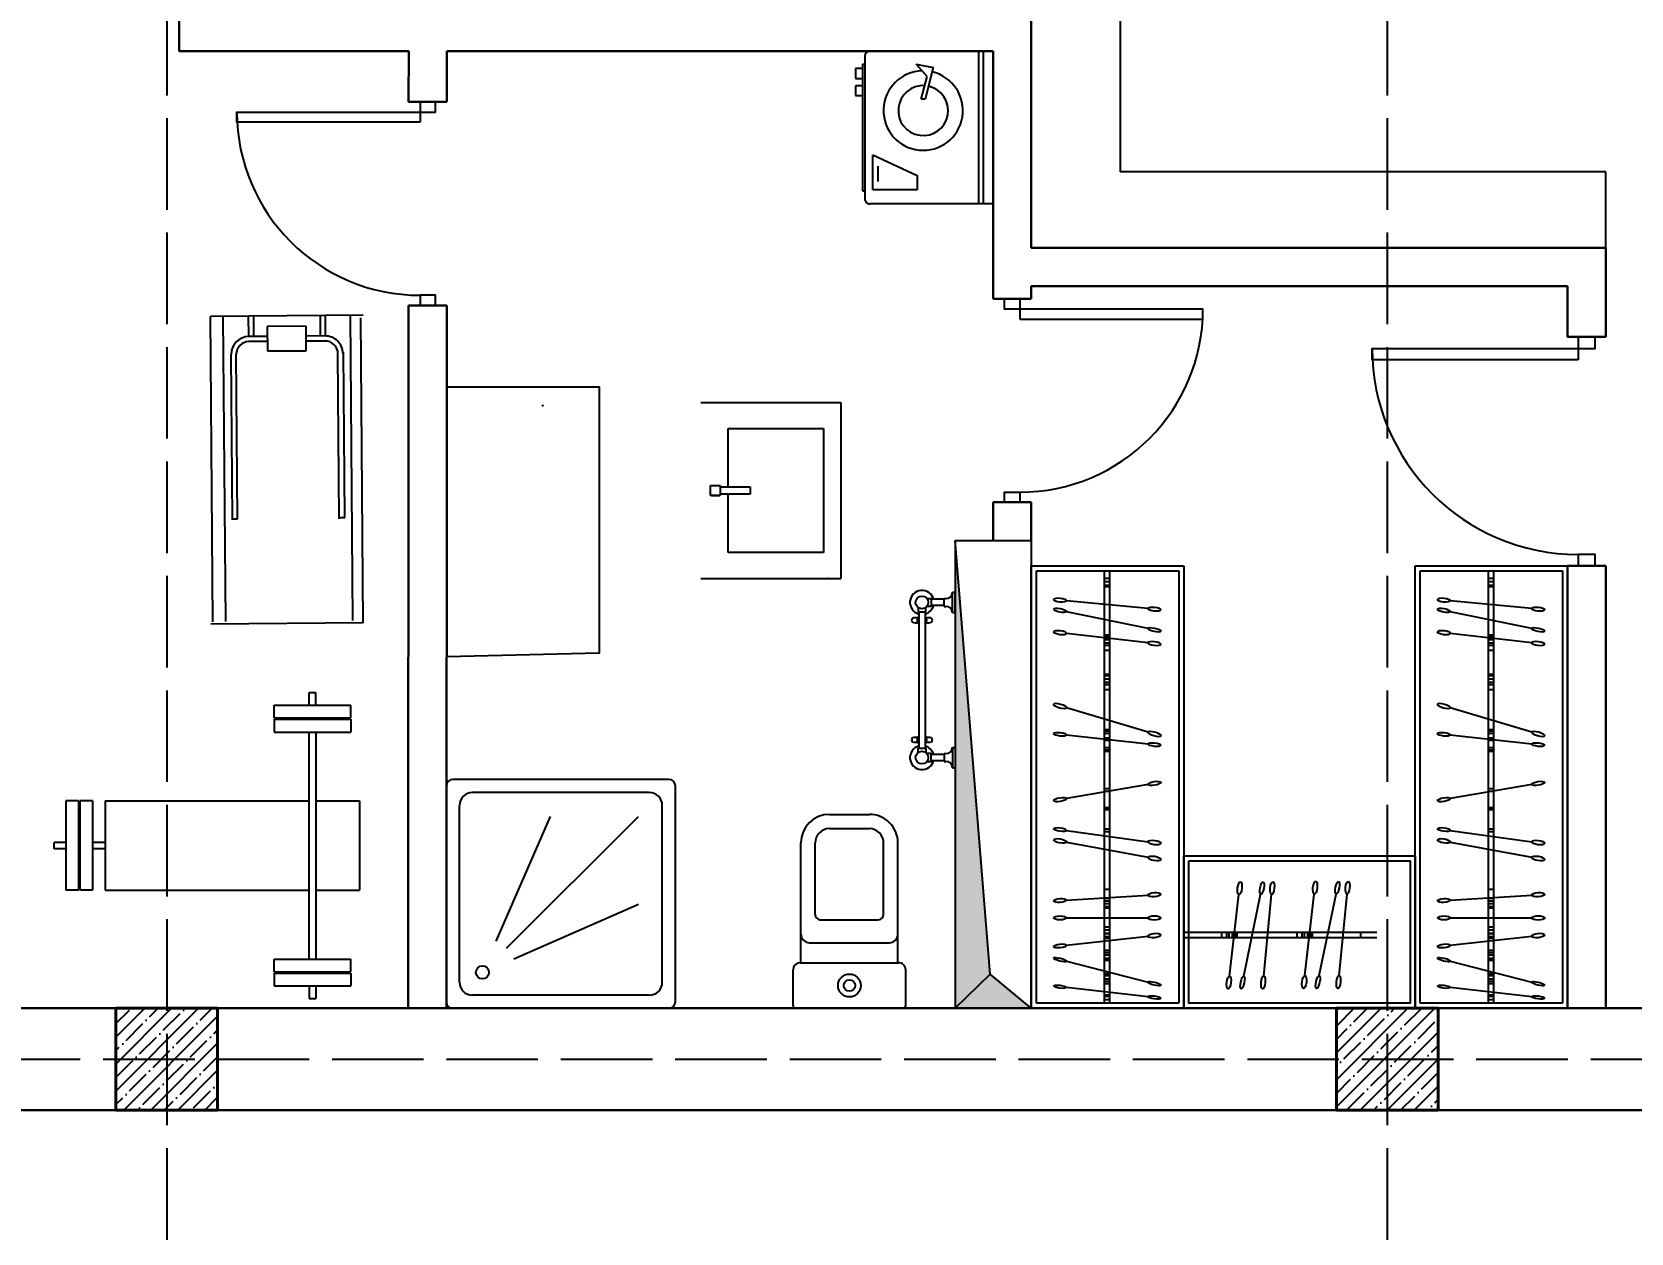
# Model space of a CAD drawing. Header units: millimetres. Extents: x -178199094 to 13669908, y -30538122 to 6091408.
# Drawn here: x 6792509 to 6798798, y 314301 to 319024 of the extents above; entities that cross this region are included whole.
import ezdxf

# ---------------------------------------------------------------- set-up
doc = ezdxf.new("R2010")
doc.units = ezdxf.units.MM
doc.linetypes.add('ACAD_ISO02W100', pattern=[15, 12, -3])
for name, color, linetype in [('A-Door', 150, 'Continuous'), ('Acessórios', 251, 'Continuous'), ('FIRNTUR', 171, 'Continuous'), ('freecads.com', 7, 'Continuous'), ('FUR', 42, 'Continuous'), ('MEBEL', 253, 'Continuous'), ('NET 01', 8, 'Continuous'), ('Plan 1', 7, 'Continuous')]:
    doc.layers.add(name, color=color, linetype=linetype)
doc.styles.add('gost', font='GOST Common.ttf')
doc.dimstyles.new('Copy of GOST', dxfattribs={"dimtxt": 150, "dimasz": 100, "dimexe": 0.18, "dimexo": 0.06, "dimgap": 3, "dimtad": 1, "dimdec": 0, "dimzin": 0, "dimdsep": 46, "dimtxsty": 'gost', "dimblk": 'ARCHTICK', "dimcen": 0.09, "dimclrt": 256, "dimadec": 0, "dimazin": 0, "dimtfac": 1, "dimtdec": 0, "dimtofl": 0, "dimtmove": 0, "dimatfit": 3, "dimldrblk": 'ARCHTICK', "dimfxl": 200, "dimfxlon": 1, "dimtolj": 1, "dimtzin": 0, "dimarcsym": 0})

# ---------------------------------------------------------------- blocks, each defined once
blk = doc.blocks.new('toilet 2')
at = {"layer": 'freecads.com'}
for p, q in [((79882.3, -2942.5), (79882.3, -3363)), ((79893.5, -2931.3), (80033.7, -2931.3)), ((80061.7, -2959.3), (80061.7, -3346.2)), ((80061.7, -2962.1), (80532.7, -2962.1)), ((80140.2, -2995.8), (80140.2, -3309.8)), ((80252.3, -3018.2), (80532.7, -3018.2)), ((80229.9, -3040.6), (80229.9, -3264.9)), ((80588.8, -3074.3), (80588.8, -3231.3)), ((80644.9, -3074.3), (80644.9, -3231.3)), ((80252.3, -3287.3), (80532.7, -3287.3)), ((79893.5, -3374.3), (80033.7, -3374.3)), ((80061.7, -3343.4), (80532.7, -3343.4))]:
    blk.add_line(p, q, dxfattribs=at)
for radius in [44.9, 22.4]:
    blk.add_circle((79972, -3152.8), radius, dxfattribs=at)
for centre, radius, start, end in [((79893.5, -2942.5), 11.2, 90, 180), ((80033.7, -2959.3), 28, 0, 90), ((80173.8, -2995.8), 33.6, 90, 180), ((80252.3, -3040.6), 22.4, 90, 180), ((80532.7, -3074.3), 112.1, 0, 90), ((80532.7, -3074.3), 56.1, 0, 90), ((80252.3, -3264.9), 22.4, 180, 270), ((80532.7, -3231.3), 56.1, 270, 0), ((80532.7, -3231.3), 112.1, 270, 0), ((80173.8, -3309.8), 33.6, 180, 270), ((79893.5, -3363), 11.2, 180, 270), ((80033.7, -3346.2), 28, 270, 0)]:
    blk.add_arc(centre, radius, start, end, dxfattribs=at)
blk = doc.blocks.new('SHOWER9')
at = {"color": 0}
for p, q in [((0, 0), (0, 0.9)), ((0.9, 0.9), (0, 0.9)), ((0.9, 0), (0, 0)), ((0.1, 0.1), (0.1, 0.8)), ((0.8, 0.8), (0.1, 0.8)), ((0.8, 0.1), (0.1, 0.1)), ((0.2, 0.3), (0.4, 0.8)), ((0.2, 0.2), (0.8, 0.8)), ((0.3, 0.2), (0.8, 0.4)), ((0.8, 0.1), (0.8, 0.8)), ((0.9, 0), (0.9, 0.9))]:
    blk.add_line(p, q, dxfattribs=at)
blk.add_circle((0.1, 0.1), 0.0257, dxfattribs=at)
for centre, radius, start, end in [((0, 0.9), 0.0257, 90, 180), ((0, 0), 0.02, 180, 270), ((0.1, 0.8), 0.0514, 90, 180), ((0.1, 0.1), 0.0514, 180, 270), ((0.8, 0.8), 0.0514, 0, 90), ((0.8, 0.1), 0.0514, 270, 360), ((0.9, 0.9), 0.0257, 360, 90), ((0.9, 0), 0.0257, 270, 360)]:
    blk.add_arc(centre, radius, start, end, dxfattribs=at)
blk = doc.blocks.new('Stir mashina')
at = {"color": 253}
for p, q in [((101.5, -46.4), (101.5, -531.6)), ((101.5, -46.4), (701.2, -46.4)), ((701.2, -46.4), (701.2, -531.6)), ((101.5, -85), (701.2, -85)), ((101.5, -104.3), (701.2, -104.3)), ((152.8, -349.7), (164.8, -281.9)), ((201.3, -305.2), (152.8, -349.7)), ((164.8, -281.9), (290.3, -313.3)), ((290.3, -329.5), (201.3, -305.2)), ((290.3, -313.3), (290.3, -329.5)), ((509.2, -519.7), (589.4, -345.7)), ((589.4, -345.7), (646, -345.7)), ((646, -345.7), (646, -519.7)), ((553.1, -499.4), (613.7, -499.4)), ((120.8, -550.9), (681.9, -550.9)), ((152.7, -560.5), (152.7, -550.9)), ((152.7, -560.5), (650.1, -560.5)), ((169.4, -560.5), (169.4, -587.2)), ((208.5, -587.2), (208.5, -560.5)), ((236.9, -560.5), (236.9, -587.2)), ((276, -587.2), (276, -560.5)), ((646, -519.7), (509.2, -519.7)), ((650.1, -560.5), (650.1, -550.9)), ((169.4, -587.2), (208.5, -587.2)), ((236.9, -587.2), (276, -587.2))]:
    blk.add_line(p, q, dxfattribs=at)
for centre, radius, start, end in [((334.7, -321.4), 156.1, 181.67904, 167.03384), ((334.7, -321.4), 98.2, 176.19447, 167.67082), ((120.8, -531.6), 19.3, 180, 270), ((681.9, -531.6), 19.3, 270, 0)]:
    blk.add_arc(centre, radius, start, end, dxfattribs=at)
blk = doc.blocks.new('SHOWER8')
at = {"color": 0}
for p, q in [((0.7771, 0.8), (0.0229, 0.8)), ((0, 0.02), (0, 0.7771)), ((0.7086, 0.7543), (0.0914, 0.7543)), ((0.8, 0.0229), (0.8, 0.7771)), ((0.0457, 0.0914), (0.0457, 0.7086)), ((0.1735, 0.2352), (0.3636, 0.6708)), ((0.2102, 0.2102), (0.6708, 0.6708)), ((0.7543, 0.0914), (0.7543, 0.7086)), ((0.2352, 0.1735), (0.6708, 0.3636)), ((0.7771, 0), (0.02, 0)), ((0.7086, 0.0457), (0.0914, 0.0457))]:
    blk.add_line(p, q, dxfattribs=at)
blk.add_circle((0.1257, 0.1257), 0.0229, dxfattribs=at)
for centre, radius, start, end in [((0.0229, 0.7771), 0.0229, 90, 180), ((0.7771, 0.7771), 0.0229, 360, 90), ((0.0914, 0.7086), 0.0457, 90, 180), ((0.7086, 0.7086), 0.0457, 0, 90), ((0.0914, 0.0914), 0.0457, 180, 270), ((0.7086, 0.0914), 0.0457, 270, 360), ((0.02, 0.02), 0.02, 180, 270), ((0.7771, 0.0229), 0.0229, 270, 360)]:
    blk.add_arc(centre, radius, start, end, dxfattribs=at)
blk = doc.blocks.new('_ArchTick')
at = {"color": 0, "linetype": 'ByBlock', "const_width": 0.15}
blk.add_lwpolyline([(-0.5, -0.5), (0.5, 0.5)], dxfattribs=at)
blk = doc.blocks.new('*D668')
at = {"color": 0, "lineweight": -2, "transparency": 16777216}
for p, q in [((6791039.1, 313385), (6791039.1, 313184.8)), ((6793039.1, 313385), (6793039.1, 313184.8)), ((6791039.1, 313185), (6793039.1, 313185))]:
    blk.add_line(p, q, dxfattribs=at)
at = {"layer": 'Defpoints', "color": 0, "transparency": 16777216}
for p in [(6791039.1, 314985), (6793039.1, 314985), (6793039.1, 313185)]:
    blk.add_point(p, dxfattribs=at)
at = {"color": 0, "lineweight": -2, "transparency": 16777216, "xscale": 100, "yscale": 100, "zscale": 100, "rotation": 180}
blk.add_blockref('_ArchTick', (6791039.1, 313185), dxfattribs=at)
at = {"color": 0, "lineweight": -2, "transparency": 16777216, "xscale": 100, "yscale": 100, "zscale": 100}
blk.add_blockref('_ArchTick', (6793039.1, 313185), dxfattribs=at)
at = {"transparency": 16777216, "insert": (6792039.1, 313263), "char_height": 150, "attachment_point": 5, "style": 'gost'}
blk.add_mtext('\\A1;2000', dxfattribs=at)
blk = doc.blocks.new('*D669')
at = {"color": 0, "lineweight": -2, "transparency": 16777216}
for p, q in [((6793039.1, 313385), (6793039.1, 313184.8)), ((6793039.1, 313185), (6797838.9, 313185)), ((6797838.9, 313185), (6797838.9, 313185.1))]:
    blk.add_line(p, q, dxfattribs=at)
at = {"layer": 'Defpoints', "color": 0, "transparency": 16777216}
for p in [(6793039.1, 314985), (6797838.9, 313185), (6797838.9, 313185)]:
    blk.add_point(p, dxfattribs=at)
at = {"color": 0, "lineweight": -2, "transparency": 16777216, "xscale": 100, "yscale": 100, "zscale": 100, "rotation": 180}
blk.add_blockref('_ArchTick', (6793039.1, 313185), dxfattribs=at)
at = {"color": 0, "lineweight": -2, "transparency": 16777216, "xscale": 100, "yscale": 100, "zscale": 100}
blk.add_blockref('_ArchTick', (6797838.9, 313185), dxfattribs=at)
at = {"transparency": 16777216, "insert": (6795439, 313263), "char_height": 150, "attachment_point": 5, "style": 'gost'}
blk.add_mtext('\\A1;4800', dxfattribs=at)
blk = doc.blocks.new('*D672')
at = {"color": 0, "lineweight": -2, "transparency": 16777216}
for p, q in [((6791039.1, 312585), (6791039.1, 312384.8)), ((6803938.9, 312585), (6803938.9, 312384.8)), ((6791039.1, 312385), (6803938.9, 312385))]:
    blk.add_line(p, q, dxfattribs=at)
at = {"layer": 'Defpoints', "color": 0, "transparency": 16777216}
for p in [(6791039.1, 314985), (6803938.9, 314985), (6803938.9, 312385)]:
    blk.add_point(p, dxfattribs=at)
at = {"color": 0, "lineweight": -2, "transparency": 16777216, "xscale": 100, "yscale": 100, "zscale": 100, "rotation": 180}
blk.add_blockref('_ArchTick', (6791039.1, 312385), dxfattribs=at)
at = {"color": 0, "lineweight": -2, "transparency": 16777216, "xscale": 100, "yscale": 100, "zscale": 100}
blk.add_blockref('_ArchTick', (6803938.9, 312385), dxfattribs=at)
at = {"transparency": 16777216, "insert": (6797489, 312463), "char_height": 150, "attachment_point": 5, "style": 'gost'}
blk.add_mtext('\\A1;12900', dxfattribs=at)

msp = doc.modelspace()

# ---------------------------------------------------------------- hatches: boundary and pattern name
at = {"transparency": 33554687}
h = msp.add_hatch(color=7, dxfattribs=at)
h.dxf.hatch_style = 1
h.paths.add_polyline_path([(6796139.11979, 317024.9647), (6796139.11979, 315184.9647), (6796277.05657, 315319.51348)])
h.paths.add_polyline_path([(6796277.05657, 315319.51348), (6796139.11979, 315184.9647), (6796439.11979, 315184.9647)])
h = msp.add_hatch(dxfattribs=at)
h.set_pattern_fill('ANSI35', color=1, scale=300)
h.set_pattern_definition([(45, (6739846.1, 292307.55), (-53.03301, 53.03301), []), (45, (6739899.13, 292307.55), (-53.03301, 53.03301), [93.75, -18.75, 0, -18.75])])
h.paths.add_polyline_path([(6793239.11979, 315184.9647), (6792839.11979, 315184.9647), (6792839.11979, 314784.9647), (6793239.11979, 314784.9647)])
h = msp.add_hatch(dxfattribs=at)
h.set_pattern_fill('ANSI35', color=1, scale=300)
h.set_pattern_definition([(45, (6739517.73, 291783.93), (-53.03301, 53.03301), []), (45, (6739570.76, 291783.93), (-53.03301, 53.03301), [93.75, -18.75, 0, -18.75])])
h.paths.add_polyline_path([(6798038.90942, 315184.9647), (6797638.90942, 315184.9647), (6797638.90942, 314784.9647), (6798038.90942, 314784.9647)])

# ---------------------------------------------------------------- linework, layer by layer
at = {"color": 253}
for p, q in [((6795139.52056, 317567.22642), (6795689.63772, 317567.22642)), ((6797948.55382, 315184.9647), (6797948.55382, 316924.9647)), ((6797948.55382, 316924.9647), (6798548.45486, 316924.9647)), ((6797968.55053, 315204.9647), (6797968.55053, 316904.968)), ((6797968.55053, 316904.968), (6798528.45816, 316904.968)), ((6798236.62117, 315204.9647), (6798236.62117, 316904.968)), ((6798257.64672, 315204.9647), (6798257.64672, 316904.968)), ((6798528.45816, 316904.968), (6798528.45816, 315204.9647)), ((6798548.45486, 316924.9647), (6798548.45486, 315184.9647)), ((6795139.52056, 316874.69062), (6795689.63772, 316874.69062)), ((6795641.31779, 316874.69062), (6795640.52056, 316874.69062)), ((6796129.20691, 316741.01412), (6796129.20691, 316821.01412)), ((6796129.20691, 316821.01412), (6796139.11979, 316821.01412)), ((6796139.11979, 316741.01412), (6796139.11979, 316821.01412)), ((6798257.64672, 316874.9354), (6798236.62117, 316874.9354)), ((6798257.64672, 316862.15123), (6798236.62117, 316862.15123)), ((6798257.64672, 316847.51186), (6798236.62117, 316847.51186)), ((6798257.64672, 316842.03293), (6798236.62117, 316842.03293)), ((6796096.10655, 316793.51412), (6796046.0271, 316793.51412)), ((6796096.10655, 316768.51412), (6796046.0271, 316768.51412)), ((6796096.10655, 316765.51412), (6796096.10655, 316796.51412)), ((6796096.10655, 316796.51412), (6796103.04021, 316796.51412)), ((6796096.10655, 316765.51412), (6796103.04021, 316765.51412)), ((6798407.62198, 316757.00427), (6798086.64591, 316787.94693)), ((6795996.61979, 316744.10681), (6795996.61979, 316207.92142)), ((6796021.61979, 316744.10681), (6796021.61979, 316207.92142)), ((6796129.20691, 316741.01412), (6796139.11979, 316741.01412)), ((6798407.62198, 316678.45091), (6798086.64591, 316744.75656)), ((6798407.62198, 316621.79992), (6798086.64591, 316659.37314)), ((6798257.64672, 316652.31554), (6798236.62117, 316652.31554)), ((6798257.64672, 316646.83661), (6798236.62117, 316646.83661)), ((6798257.64672, 316634.05243), (6798236.62117, 316634.05243)), ((6798257.64672, 316621.26817), (6798236.62117, 316621.26817)), ((6798257.64672, 316612.13661), (6798236.62117, 316612.13661)), ((6798257.64672, 316592.04719), (6798236.62117, 316592.04719)), ((6798457.61373, 316615.94792), (6798457.45725, 316615.96624)), ((6798257.64672, 316497.49021), (6798236.62117, 316497.49021)), ((6798257.64672, 316492.01128), (6798236.62117, 316492.01128)), ((6798257.64672, 316479.22711), (6798236.62117, 316479.22711)), ((6798257.64672, 316466.44284), (6798236.62117, 316466.44284)), ((6798257.64672, 316457.31128), (6798236.62117, 316457.31128)), ((6798257.64672, 316437.22187), (6798236.62117, 316437.22187)), ((6798407.62198, 316271.31624), (6798086.64591, 316366.35439)), ((6798407.62198, 316224.33927), (6798086.64591, 316259.70233)), ((6798257.64672, 316280.15886), (6798236.62117, 316280.15886)), ((6798257.64672, 316274.67993), (6798236.62117, 316274.67993)), ((6798257.64672, 316265.54838), (6798236.62117, 316265.54838)), ((6796129.20691, 316211.01412), (6796139.11979, 316211.01412)), ((6796129.20691, 316211.01412), (6796129.20691, 316131.01412)), ((6796139.11979, 316211.01412), (6796139.11979, 316131.01412)), ((6798257.64672, 316247.28527), (6798236.62117, 316247.28527)), ((6798257.64672, 316241.80634), (6798236.62117, 316241.80634)), ((6798257.64672, 316238.15362), (6798236.62117, 316238.15362)), ((6798257.64672, 316208.93265), (6798236.62117, 316208.93265)), ((6798257.64672, 316199.8011), (6798236.62117, 316199.8011)), ((6798257.64672, 316194.32216), (6798236.62117, 316194.32216)), ((6798457.61373, 316218.83151), (6798457.52169, 316218.84165)), ((6796096.10655, 316183.51412), (6796046.0271, 316183.51412)), ((6796096.10655, 316158.51412), (6796046.0271, 316158.51412)), ((6796096.10655, 316186.51412), (6796096.10655, 316155.51412)), ((6796096.10655, 316186.51412), (6796103.04021, 316186.51412)), ((6796096.10655, 316155.51412), (6796103.04021, 316155.51412)), ((6796129.20691, 316131.01412), (6796139.11979, 316131.01412)), ((6798407.62198, 316065.09239), (6798086.64591, 316010.01093)), ((6798257.64672, 316048.21702), (6798236.62117, 316048.21702)), ((6798257.64672, 316037.25916), (6798236.62117, 316037.25916)), ((6798257.64672, 315973.33819), (6798236.62117, 315973.33819)), ((6798257.64672, 315966.03295), (6798236.62117, 315966.03295)), ((6798086.64591, 315884.3982), (6798407.62198, 315840.19441)), ((6798257.64672, 315889.3278), (6798236.62117, 315889.3278)), ((6798257.64672, 315878.36985), (6798236.62117, 315878.36985)), ((6798086.64591, 315838.50867), (6798407.62198, 315778.83351)), ((6797218.22552, 315311.83933), (6797255.79874, 315632.81539)), ((6797274.87651, 315311.83933), (6797341.18216, 315632.81539)), ((6797353.42987, 315311.83933), (6797384.37253, 315632.81539)), ((6797514.61983, 315313.41338), (6797552.19305, 315634.38945)), ((6797571.27082, 315313.41338), (6797637.57647, 315634.38945)), ((6797649.82419, 315313.41338), (6797680.76685, 315634.38945)), ((6798086.64591, 315610.31237), (6798407.62198, 315630.20407)), ((6798257.64672, 315651.90703), (6798236.62117, 315651.90703)), ((6798257.64672, 315617.20704), (6798236.62117, 315617.20704)), ((6798257.64672, 315606.24917), (6798236.62117, 315606.24917)), ((6798257.64672, 315595.29131), (6798236.62117, 315595.29131)), ((6798257.64672, 315584.33335), (6798236.62117, 315584.33335)), ((6798257.64672, 315578.85442), (6798236.62117, 315578.85442)), ((6798086.64591, 315540.54508), (6798407.62198, 315540.54508)), ((6798257.64672, 315504.09463), (6798236.62117, 315504.09463)), ((6797037.78791, 315484.41419), (6797797.78791, 315484.41419)), ((6797037.78791, 315463.38864), (6797797.78791, 315463.38864)), ((6797188.47279, 315461.81458), (6797188.47279, 315482.84014)), ((6797208.56221, 315461.81458), (6797208.56221, 315482.84014)), ((6797217.69376, 315461.81458), (6797217.69376, 315482.84014)), ((6797230.47803, 315461.81458), (6797230.47803, 315482.84014)), ((6797243.26221, 315461.81458), (6797243.26221, 315482.84014)), ((6797248.74114, 315461.81458), (6797248.74114, 315482.84014)), ((6797484.8671, 315463.38864), (6797484.8671, 315484.41419)), ((6797504.95652, 315463.38864), (6797504.95652, 315484.41419)), ((6797514.08808, 315463.38864), (6797514.08808, 315484.41419)), ((6797526.87235, 315463.38864), (6797526.87235, 315484.41419)), ((6797539.65652, 315463.38864), (6797539.65652, 315484.41419)), ((6797545.13545, 315463.38864), (6797545.13545, 315484.41419)), ((6797734.85284, 315463.38864), (6797734.85284, 315484.41419)), ((6798086.64591, 315433.00508), (6798407.62198, 315468.36814)), ((6798257.64672, 315492.94175), (6798236.62117, 315492.94175)), ((6798257.64672, 315479.5584), (6798236.62117, 315479.5584)), ((6798257.64672, 315477.32784), (6798236.62117, 315477.32784)), ((6798257.64672, 315466.17495), (6798236.62117, 315466.17495)), ((6798257.64672, 315459.48327), (6798236.62117, 315459.48327)), ((6798086.64591, 315370.05071), (6798407.62198, 315288.2737)), ((6798257.64672, 315412.64136), (6798236.62117, 315412.64136)), ((6798257.64672, 315403.71903), (6798236.62117, 315403.71903)), ((6798257.64672, 315393.45846), (6798236.62117, 315393.45846)), ((6798257.64672, 315381.41344), (6798236.62117, 315381.41344)), ((6798257.64672, 315372.49112), (6798236.62117, 315372.49112)), ((6798257.64672, 315320.31801), (6798236.62117, 315320.31801)), ((6798257.64672, 315312.288), (6798236.62117, 315312.288)), ((6797212.37352, 315261.84757), (6797212.39184, 315262.00405)), ((6797508.76783, 315263.42163), (6797508.78615, 315263.57811)), ((6798407.62198, 315230.22756), (6798086.64591, 315266.92307)), ((6798257.64672, 315300.24289), (6798236.62117, 315300.24289)), ((6798257.64672, 315290.87455), (6798236.62117, 315290.87455)), ((6798257.64672, 315281.5062), (6798236.62117, 315281.5062)), ((6798548.45486, 315184.9647), (6797948.55382, 315184.9647)), ((6798528.45816, 315204.9647), (6797968.55053, 315204.9647)), ((6798236.62117, 315237.86718), (6798257.64672, 315237.86718)), ((6798236.62117, 315232.38825), (6798257.64672, 315232.38825)), ((6798236.62117, 315219.60407), (6798257.64672, 315219.60407)), ((6798457.61373, 315224.51227), (6798457.54415, 315224.52023))]:
    msp.add_line(p, q, dxfattribs=at)
at = {"color": 18, "true_color": 0x000000}
for p, q in [((6796139.11979, 317024.9647), (6796139.11979, 315184.9647)), ((6796139.11986, 317024.9647), (6796439.11979, 317024.9647))]:
    msp.add_line(p, q, dxfattribs=at)
at = {"color": 18, "lineweight": 30, "true_color": 0x000000}
msp.add_line((6791239.11979, 315184.9647), (6803789.11979, 315184.9647), dxfattribs=at)
at = {"color": 7, "lineweight": 30}
for points in [[(6796439.0992, 318174.9647), (6796439.03848, 319411.31469)], [(6796289.03852, 317974.9647), (6796289.03852, 318949.26924)]]:
    msp.add_lwpolyline(points, dxfattribs=at)
at = {"color": 18, "lineweight": 30, "true_color": 0x000000}
for points in [[(6793990.57897, 318949.26924), (6793088.63988, 318949.26924), (6793088.63988, 319099.26924)], [(6793990.57897, 318949.26924), (6793095.38816, 318949.26924)], [(6793990.50144, 318749.26926), (6793990.57899, 318949.32739)], [(6794140.50143, 318749.21111), (6794140.57898, 318949.26924)], [(6796289.4427, 318948.43626), (6794140.98305, 318949.26908)], [(6796439.11979, 318949.26924), (6796439.11979, 318949.26924), (6796439.03848, 318949.26924)], [(6793990.50144, 318749.26926), (6793990.50144, 318749.26926), (6794140.50143, 318749.21111)], [(6796439.0992, 318174.9647), (6798698.45486, 318174.9647)], [(6798698.45486, 318174.9647), (6798698.45486, 317824.9647)], [(6796439.10657, 318024.9647), (6798548.45486, 318024.9647)], [(6796439.1066, 317974.9647), (6796439.1066, 318024.9647)], [(6798548.45486, 318024.9647), (6798548.45486, 317824.9647)], [(6798548.45486, 318024.9647), (6798548.45486, 317824.9647), (6798698.45486, 317824.9647)], [(6793989.1198, 315185.02285), (6793990.19133, 317949.26932)], [(6793990.19133, 317949.26932), (6794140.19132, 317949.21117)], [(6794139.11979, 315184.9647), (6794139.11979, 315184.9647), (6794140.19132, 317949.21117)], [(6796439.1066, 317974.9647), (6796289.03852, 317974.9647)], [(6796439.10657, 317174.9647), (6796289.03848, 317174.9647)], [(6796289.03848, 317174.9647), (6796289.11983, 317024.9647)], [(6796439.10657, 317174.9647), (6796439.11979, 317024.9647)], [(6798548.45486, 316924.9647), (6798548.45486, 316874.9647)], [(6798548.45486, 316924.9647), (6798698.45486, 316924.9647)], [(6798698.45486, 316924.9647), (6798698.45486, 315184.9647)], [(6798548.45486, 316874.9647), (6798548.45486, 315184.9647)], [(6791239.11979, 314784.9647), (6804138.90942, 314784.9647)]]:
    msp.add_lwpolyline(points, dxfattribs=at)
at = {"color": 18, "true_color": 0x000000}
for points in [[(6796139.11979, 315184.9647), (6796277.05657, 315319.51348), (6796139.11979, 317024.9647)], [(6796439.11981, 315184.9647), (6796277.05659, 315319.51348), (6796139.11979, 317024.9647)], [(6796439.11979, 317024.9647), (6796439.11979, 315184.9647)]]:
    msp.add_lwpolyline(points, dxfattribs=at)
at = {"color": 253}
for points in [[(6795993.61979, 316761.56047), (6795993.61979, 316744.10681), (6796024.61979, 316744.10681), (6796024.61979, 316761.56047)], [(6796028.57344, 316796.51412), (6796046.0271, 316796.51412), (6796046.0271, 316765.51412), (6796028.57344, 316765.51412)], [(6795993.61979, 316190.46777), (6795993.61979, 316207.92142), (6796024.61979, 316207.92142), (6796024.61979, 316190.46777)], [(6796028.57344, 316155.51412), (6796046.0271, 316155.51412), (6796046.0271, 316186.51412), (6796028.57344, 316186.51412)]]:
    msp.add_lwpolyline(points, dxfattribs=at)
at = {"lineweight": 40}
for points in [[(6792839.11979, 314784.9647), (6793239.11979, 314784.9647), (6793239.11979, 315184.9647), (6792839.11979, 315184.9647)], [(6797638.90942, 314784.9647), (6798038.90942, 314784.9647), (6798038.90942, 315184.9647), (6797638.90942, 315184.9647)]]:
    msp.add_lwpolyline(points, close=True, dxfattribs=at)
at = {"color": 152, "true_color": 0x2776bb}
for points in [[(6793139.11979, 314784.9647), (6792739.11979, 314784.9647)], [(6798338.90942, 314784.9647), (6797938.90942, 314784.9647)]]:
    msp.add_lwpolyline(points, dxfattribs=at)
at = {"color": 253}
for centre in [(6796009.11979, 316781.01412), (6796009.11979, 316171.01412)]:
    msp.add_circle(centre, 24.87357, dxfattribs=at)
for centre, radius, start, end in [((6796009.11979, 316781.01412), 47.24572, 15.341654606, 254.658345335), ((6796102.99809, 316822.78249), 26.26841, 270.091855518, 356.139962625), ((6796009.11979, 316781.01412), 47.24572, 285.341654665, 344.658345394), ((6796103.04021, 316739.34741), 26.1667, 3.651961379, 90), ((6795976.71207, 316711.03888), 9.05662, 124.071928153, 180.156654639), ((6795976.71207, 316710.98936), 9.05662, 179.843345361, 235.928071847), ((6795984.45312, 316680.47169), 40.16812, 78.677512927, 108.604327139), ((6795984.45312, 316741.55655), 40.16812, 251.395672861, 281.322487073), ((6796009.11979, 316711.01412), 18.96833, 131.223124229, 228.776875771), ((6796009.11979, 316711.01412), 18.96833, 311.223124229, 48.776875771), ((6796033.78646, 316680.47169), 40.16812, 71.395672861, 101.322487073), ((6796033.78646, 316741.55655), 40.16812, 258.677512927, 288.604327139), ((6796041.52751, 316711.03888), 9.05662, 359.843345361, 55.928071847), ((6796041.52751, 316710.98936), 9.05662, 304.071928153, 0.156654639), ((6795984.45312, 316210.47169), 40.16812, 78.677512927, 108.604327139), ((6796009.11979, 316241.01412), 18.96833, 131.223124229, 228.776875771), ((6796009.11979, 316241.01412), 18.96833, 311.223124229, 48.776875771), ((6796033.78646, 316210.47169), 40.16812, 71.395672861, 101.322487073), ((6796009.11979, 316171.01412), 47.24572, 105.341654665, 344.658345394), ((6795976.71207, 316241.03888), 9.05662, 124.071928153, 180.156654639), ((6795976.71207, 316240.98936), 9.05662, 179.843345361, 235.928071847), ((6795984.45312, 316271.55655), 40.16812, 251.395672861, 281.322487073), ((6796009.11979, 316171.01412), 47.24572, 15.341654606, 74.658345335), ((6796033.78646, 316271.55655), 40.16812, 258.677512927, 288.604327139), ((6796041.52751, 316241.03888), 9.05662, 359.843345361, 55.928071847), ((6796041.52751, 316240.98936), 9.05662, 304.071928153, 0.156654639), ((6796103.04021, 316212.68082), 26.1667, 270, 356.348038621), ((6796102.99809, 316129.24574), 26.26841, 3.860037375, 89.908144482)]:
    msp.add_arc(centre, radius, start, end, dxfattribs=at)
for centre, major_axis, ratio in [((6798061.65004, 316749.92009), (-24.99588, 5.16352), 0.2801174838), ((6798061.65004, 316790.35658), (-24.99588, 2.40965), 0.3190947651), ((6798432.61786, 316754.59463), (-24.99588, 2.40965), 0.3190947651), ((6798061.65004, 316662.29914), (-24.99588, 2.926), 0.3382199994), ((6798432.61786, 316673.28738), (-24.99588, 5.16352), 0.2801174838), ((6798432.61786, 316619.55145), (-24.99588, 2.926), 0.3382199994), ((6798061.65004, 316373.75544), (-24.99588, 7.40106), 0.3131287585), ((6798061.65004, 316262.45622), (-24.99588, 2.75388), 0.2755222237), ((6798432.61786, 316263.91518), (-24.99588, 7.40106), 0.3131287585), ((6798432.61786, 316222.00819), (-24.99588, 2.75388), 0.2755222237), ((6798432.61786, 316069.38184), (-24.99588, -4.28945), 0.2910905774), ((6798061.65004, 316005.72148), (-24.99588, -4.28945), 0.2910905774), ((6798061.65004, 315887.84055), (-24.99588, 3.44235), 0.2745975864), ((6798061.65004, 315843.15585), (-24.99588, 4.64718), 0.3210646839), ((6798432.61786, 315836.75205), (-24.99588, 3.44235), 0.3448482328), ((6798432.61786, 315774.18634), (-24.99588, 4.64718), 0.3422384924), ((6797555.11905, 315659.38533), (2.926, 24.99588), 0.3382199994), ((6797642.74, 315659.38533), (5.16352, 24.99588), 0.2801174838), ((6797683.17649, 315659.38533), (2.40965, 24.99588), 0.3190947651), ((6797258.72474, 315657.81127), (2.926, 24.99588), 0.3382199994), ((6797346.34568, 315657.81127), (5.16352, 24.99588), 0.2801174838), ((6797386.78218, 315657.81127), (2.40965, 24.99588), 0.3190947651), ((6798432.61786, 315631.75313), (-24.99588, -1.54906), 0.3430237481), ((6798061.65004, 315608.76331), (-24.99588, -1.54906), 0.3024498192), ((6798061.65004, 315540.54508), (-24.99588, 0), 0.303030056), ((6798432.61786, 315540.54508), (-24.99588, 0), 0.3436818242), ((6798061.65004, 315430.2512), (-24.99588, -2.75388), 0.3012075111), ((6798432.61786, 315471.12203), (-24.99588, -2.75388), 0.3383719262), ((6798061.65004, 315376.41906), (-24.99588, 6.36835), 0.2251505768), ((6797215.97705, 315286.84345), (2.926, 24.99588), 0.3382199994), ((6797269.71298, 315286.84345), (5.16352, 24.99588), 0.2801174838), ((6797351.02023, 315286.84345), (2.40965, 24.99588), 0.3190947651), ((6797512.37137, 315288.41751), (2.926, 24.99588), 0.3382199994), ((6797566.10729, 315288.41751), (5.16352, 24.99588), 0.2801174838), ((6797647.41454, 315288.41751), (2.40965, 24.99588), 0.3190947651), ((6798061.65004, 315269.78072), (-24.99588, 2.85765), 0.2308393958), ((6798432.61786, 315281.90534), (-24.99588, 6.36835), 0.2251505768), ((6798432.61786, 315227.67823), (-24.99588, 2.85765), 0.2308393958)]:
    msp.add_ellipse(centre, major_axis=major_axis, ratio=ratio, dxfattribs=at)
at = {"layer": 'A-Door', "color": 7}
for points in [[(6794035.49048, 318669.21096), (6793315.22747, 318669.21096), (6793315.22747, 318709.22557), (6794035.49048, 318709.22557)], [(6794035.49048, 318709.22557), (6794095.5124, 318709.22557), (6794095.5124, 318749.24018), (6794035.49048, 318749.24018)], [(6794035.49048, 317948.94795), (6794095.5124, 317948.94795), (6794095.5124, 317988.96256), (6794035.49048, 317988.96256)], [(6796394.08348, 317934.95009), (6796334.06157, 317934.95009), (6796334.06157, 317974.9647), (6796394.08348, 317974.9647)], [(6796394.08348, 317894.93548), (6797114.3465, 317894.93548), (6797114.3465, 317934.95009), (6796394.08348, 317934.95009)], [(6798589.70096, 317779.95951), (6798657.20876, 317779.95951), (6798657.20876, 317824.9647), (6798589.70096, 317824.9647)], [(6798589.70096, 317734.95431), (6797779.60743, 317734.95431), (6797779.60743, 317779.95951), (6798589.70096, 317779.95951)], [(6796394.08348, 317174.67247), (6796334.06157, 317174.67247), (6796334.06157, 317214.68708), (6796394.08348, 317214.68708)], [(6798589.70096, 316924.86078), (6798657.20876, 316924.86078), (6798657.20876, 316969.86598), (6798589.70096, 316969.86598)]]:
    msp.add_lwpolyline(points, close=True, dxfattribs=at)
at = {"layer": 'Acessórios', "color": 253}
for p, q in [((6793811.25832, 317910.13711), (6793211.25819, 317905.31222)), ((6793220.90797, 316705.31196), (6793211.25819, 317905.31222)), ((6793270.90798, 316705.71403), (6793261.2582, 317905.7143)), ((6793361.90154, 317826.51843), (6793361.25822, 317906.51845)), ((6793381.90154, 317826.67926), (6793381.25823, 317906.67928)), ((6793644.07301, 317828.78751), (6793643.42969, 317908.78752)), ((6793664.07302, 317828.94834), (6793663.4297, 317908.94835)), ((6793770.90809, 316709.73477), (6793761.25831, 317909.73504)), ((6793811.94643, 316700.26638), (6793802.29666, 317900.26665)), ((6793434.41829, 317827.10157), (6793361.90154, 317826.51843)), ((6793586.88738, 317867.08566), (6793434.10664, 317865.85708)), ((6793434.10664, 317865.85708), (6793434.8784, 317769.88472)), ((6793587.65914, 317771.1133), (6793586.88738, 317867.08566)), ((6793664.07302, 317828.94834), (6793587.19903, 317828.33015)), ((6793317.6914, 317109.67939), (6793312.46444, 317759.67953)), ((6793434.57912, 317807.10157), (6793362.06237, 317806.51842)), ((6793434.8784, 317769.88472), (6793587.65914, 317771.1133)), ((6793664.23385, 317808.94833), (6793587.35986, 317808.33015)), ((6793717.69149, 317109.33279), (6793712.46452, 317759.33293)), ((6793740.01422, 317115.61139), (6793734.78725, 317765.61154)), ((6793297.69139, 317105.95537), (6793292.46443, 317755.95551)), ((6793297.69139, 317109.51856), (6793317.6914, 317109.67939)), ((6793720.11045, 317115.02158), (6793740.01422, 317115.61139)), ((6793811.94643, 316700.26638), (6793211.9463, 316695.44149)), ((6793461.91616, 316326.70066), (6793461.91616, 316376.86568)), ((6793461.91616, 316376.86568), (6793762.9063, 316376.86568)), ((6793599.86997, 316427.0307), (6793624.95248, 316427.0307)), ((6793599.86997, 316376.86568), (6793599.86997, 316427.0307)), ((6793624.95248, 316376.86568), (6793624.95248, 316427.0307)), ((6793762.9063, 316326.70066), (6793762.9063, 316376.86568)), ((6793461.91616, 316326.70066), (6793762.9063, 316326.70066)), ((6793461.91616, 316321.68415), (6793461.91616, 316271.51913)), ((6793461.91616, 316321.68415), (6793762.9063, 316321.68415)), ((6793762.9063, 316321.68415), (6793762.9063, 316271.51913)), ((6793461.91616, 316271.51913), (6793762.9063, 316271.51913)), ((6793599.86997, 315378.58172), (6793599.86997, 316271.51913)), ((6793624.95248, 316271.51913), (6793624.95248, 315378.58172)), ((6792691.88305, 316000.628), (6792641.71803, 316000.628)), ((6792641.71803, 316000.628), (6792641.71803, 315649.47284)), ((6792691.88305, 316000.628), (6792691.88305, 315649.47284)), ((6792696.89955, 316000.628), (6792696.89955, 315649.47284)), ((6792747.06458, 316000.628), (6792696.89955, 316000.628)), ((6792747.06458, 316000.628), (6792747.06458, 315649.47284)), ((6792797.2296, 316000.628), (6792797.2296, 315649.47284)), ((6792797.2296, 316000.628), (6793595.57549, 316000.628)), ((6793624.95248, 316000.628), (6793796.56951, 316000.628)), ((6793796.56951, 316000.628), (6793796.56951, 315649.47284)), ((6792641.71803, 315837.59168), (6792596.56951, 315837.59168)), ((6792596.56951, 315812.50917), (6792596.56951, 315837.59168)), ((6792641.71803, 315812.50917), (6792596.56951, 315812.50917)), ((6792696.89955, 315837.59168), (6792691.88305, 315837.59168)), ((6792696.89955, 315812.50917), (6792691.88305, 315812.50917)), ((6792797.2296, 315837.59168), (6792747.06458, 315837.59168)), ((6792797.2296, 315812.50917), (6792747.06458, 315812.50917)), ((6792691.88305, 315649.47284), (6792641.71803, 315649.47284)), ((6792747.06458, 315649.47284), (6792696.89955, 315649.47284)), ((6792797.2296, 315649.47284), (6793599.86997, 315649.47284)), ((6793624.95248, 315649.47284), (6793796.56951, 315649.47284)), ((6793461.91616, 315328.41669), (6793461.91616, 315378.58172)), ((6793461.91616, 315378.58172), (6793762.9063, 315378.58172)), ((6793762.9063, 315328.41669), (6793762.9063, 315378.58172)), ((6793461.91616, 315328.41669), (6793762.9063, 315328.41669)), ((6793461.91616, 315323.40019), (6793461.91616, 315273.23517)), ((6793461.91616, 315323.40019), (6793762.9063, 315323.40019)), ((6793762.9063, 315323.40019), (6793762.9063, 315273.23517)), ((6793461.91616, 315273.23517), (6793762.9063, 315273.23517)), ((6793599.86997, 315273.23517), (6793599.86997, 315223.07015)), ((6793624.95248, 315273.23517), (6793624.95248, 315223.07015))]:
    msp.add_line(p, q, dxfattribs=at)
for centre, radius, start, end in [((6793362.46444, 317756.51841), 70.00228, 90.460733035, 180.460733028), ((6793662.46451, 317758.93086), 70.00228, 0.460733028, 90.460733035), ((6793362.46444, 317756.51841), 50.00163, 90.460733035, 180.460733028), ((6793662.46451, 317758.93086), 50.00163, 0.460733028, 90.460733035)]:
    msp.add_arc(centre, radius, start, end, dxfattribs=at)
at = {"layer": 'freecads.com', "color": 253}
for p, q in [((6795689.63772, 317567.22642), (6795689.63772, 316874.69062)), ((6795246.81484, 317235.58956), (6795246.81484, 317464.80916)), ((6795246.81484, 317464.80916), (6795621.35955, 317464.80916)), ((6795621.35955, 317464.80916), (6795621.35955, 316977.10789)), ((6795246.81484, 316977.10789), (6795246.81484, 317206.32748)), ((6795621.35955, 316977.10789), (6795246.81484, 316977.10789))]:
    msp.add_line(p, q, dxfattribs=at)
at = {"layer": 'freecads.com', "color": 253, "ltscale": 10}
for p, q in [((6795176.92716, 317201.45047), (6795176.92716, 317240.46657)), ((6795176.92716, 317240.46657), (6795215.94326, 317240.46657)), ((6795215.94326, 317201.45047), (6795176.92716, 317201.45047)), ((6795181.3008, 317201.45047), (6795212.67576, 317201.45047)), ((6795215.94326, 317240.46657), (6795215.94326, 317201.45047)), ((6795215.94326, 317235.58956), (6795333.99818, 317235.58956)), ((6795333.99818, 317206.32748), (6795215.94326, 317206.32748)), ((6795333.99818, 317235.58956), (6795333.99818, 317206.32748))]:
    msp.add_line(p, q, dxfattribs=at)
at = {"layer": 'FUR', "color": 253}
for points in [[(6794140.06717, 317628.94781), (6794740.06717, 317628.94781), (6794740.06717, 316581.60882), (6794139.65556, 316567.08794)], [(6793796.56951, 316000.628), (6793796.56951, 315649.47284)], [(6793599.86997, 315223.07015), (6793624.95248, 315223.07015)]]:
    msp.add_lwpolyline(points, dxfattribs=at)
for points in [[(6797039.02085, 315784.9647), (6797948.55382, 315784.9647), (6797948.55382, 315184.9647), (6797039.02085, 315184.9647)], [(6797059.02085, 315764.9647), (6797928.55382, 315764.9647), (6797928.55382, 315204.9647), (6797059.02085, 315204.9647)]]:
    msp.add_lwpolyline(points, close=True, dxfattribs=at)
at = {"layer": 'MEBEL', "color": 253}
for p, q in [((6796439.11981, 315184.9647), (6796439.11981, 316924.9647)), ((6796439.11981, 316924.9647), (6797039.02085, 316924.9647)), ((6796459.11651, 315204.9647), (6796459.11651, 316904.968)), ((6796459.11651, 316904.968), (6797019.02414, 316904.968)), ((6796727.18716, 315204.9647), (6796727.18716, 316904.968)), ((6796748.21271, 315204.9647), (6796748.21271, 316904.968)), ((6797019.02414, 316904.968), (6797019.02414, 315204.9647)), ((6797039.02085, 316924.9647), (6797039.02085, 315184.9647)), ((6796748.21271, 316874.9354), (6796727.18716, 316874.9354)), ((6796748.21271, 316862.15123), (6796727.18716, 316862.15123)), ((6796748.21271, 316847.51186), (6796727.18716, 316847.51186)), ((6796748.21271, 316842.03293), (6796727.18716, 316842.03293)), ((6796898.18797, 316757.00427), (6796577.2119, 316787.94693)), ((6796898.18797, 316678.45091), (6796577.2119, 316744.75656)), ((6796898.18797, 316621.79992), (6796577.2119, 316659.37314)), ((6796748.21271, 316652.31554), (6796727.18716, 316652.31554)), ((6796748.21271, 316646.83661), (6796727.18716, 316646.83661)), ((6796748.21271, 316634.05243), (6796727.18716, 316634.05243)), ((6796748.21271, 316621.26817), (6796727.18716, 316621.26817)), ((6796748.21271, 316612.13661), (6796727.18716, 316612.13661)), ((6796748.21271, 316592.04719), (6796727.18716, 316592.04719)), ((6796948.17972, 316615.94792), (6796948.02324, 316615.96624)), ((6796748.21271, 316497.49021), (6796727.18716, 316497.49021)), ((6796748.21271, 316492.01128), (6796727.18716, 316492.01128)), ((6796748.21271, 316479.22711), (6796727.18716, 316479.22711)), ((6796748.21271, 316466.44284), (6796727.18716, 316466.44284)), ((6796748.21271, 316457.31128), (6796727.18716, 316457.31128)), ((6796748.21271, 316437.22187), (6796727.18716, 316437.22187)), ((6796898.18797, 316271.31624), (6796577.2119, 316366.35439)), ((6796898.18797, 316224.33927), (6796577.2119, 316259.70233)), ((6796748.21271, 316280.15886), (6796727.18716, 316280.15886)), ((6796748.21271, 316274.67993), (6796727.18716, 316274.67993)), ((6796748.21271, 316265.54838), (6796727.18716, 316265.54838)), ((6796748.21271, 316247.28527), (6796727.18716, 316247.28527)), ((6796748.21271, 316241.80634), (6796727.18716, 316241.80634)), ((6796748.21271, 316238.15362), (6796727.18716, 316238.15362)), ((6796748.21271, 316208.93265), (6796727.18716, 316208.93265)), ((6796748.21271, 316199.8011), (6796727.18716, 316199.8011)), ((6796748.21271, 316194.32216), (6796727.18716, 316194.32216)), ((6796948.17972, 316218.83151), (6796948.08768, 316218.84165)), ((6796898.18797, 316065.09239), (6796577.2119, 316010.01093)), ((6796748.21271, 316048.21702), (6796727.18716, 316048.21702)), ((6796748.21271, 316037.25916), (6796727.18716, 316037.25916)), ((6796748.21271, 315973.33819), (6796727.18716, 315973.33819)), ((6796748.21271, 315966.03295), (6796727.18716, 315966.03295)), ((6796577.2119, 315884.3982), (6796898.18797, 315840.19441)), ((6796748.21271, 315889.3278), (6796727.18716, 315889.3278)), ((6796748.21271, 315878.36985), (6796727.18716, 315878.36985)), ((6796577.2119, 315838.50867), (6796898.18797, 315778.83351)), ((6796577.2119, 315610.31237), (6796898.18797, 315630.20407)), ((6796748.21271, 315651.90703), (6796727.18716, 315651.90703)), ((6796748.21271, 315617.20704), (6796727.18716, 315617.20704)), ((6796748.21271, 315606.24917), (6796727.18716, 315606.24917)), ((6796748.21271, 315595.29131), (6796727.18716, 315595.29131)), ((6796748.21271, 315584.33335), (6796727.18716, 315584.33335)), ((6796748.21271, 315578.85442), (6796727.18716, 315578.85442)), ((6796577.2119, 315540.54508), (6796898.18797, 315540.54508)), ((6796748.21271, 315504.09463), (6796727.18716, 315504.09463)), ((6796577.2119, 315433.00508), (6796898.18797, 315468.36814)), ((6796748.21271, 315492.94175), (6796727.18716, 315492.94175)), ((6796748.21271, 315479.5584), (6796727.18716, 315479.5584)), ((6796748.21271, 315477.32784), (6796727.18716, 315477.32784)), ((6796748.21271, 315466.17495), (6796727.18716, 315466.17495)), ((6796748.21271, 315459.48327), (6796727.18716, 315459.48327)), ((6796577.2119, 315370.05071), (6796898.18797, 315288.2737)), ((6796748.21271, 315412.64136), (6796727.18716, 315412.64136)), ((6796748.21271, 315403.71903), (6796727.18716, 315403.71903)), ((6796748.21271, 315393.45846), (6796727.18716, 315393.45846)), ((6796748.21271, 315381.41344), (6796727.18716, 315381.41344)), ((6796748.21271, 315372.49112), (6796727.18716, 315372.49112)), ((6796748.21271, 315320.31801), (6796727.18716, 315320.31801)), ((6796748.21271, 315312.288), (6796727.18716, 315312.288)), ((6796898.18797, 315230.22756), (6796577.2119, 315266.92307)), ((6796748.21271, 315300.24289), (6796727.18716, 315300.24289)), ((6796748.21271, 315290.87455), (6796727.18716, 315290.87455)), ((6796748.21271, 315281.5062), (6796727.18716, 315281.5062)), ((6797039.02085, 315184.9647), (6796439.11981, 315184.9647)), ((6797019.02414, 315204.9647), (6796459.11651, 315204.9647)), ((6796727.18716, 315237.86718), (6796748.21271, 315237.86718)), ((6796727.18716, 315232.38825), (6796748.21271, 315232.38825)), ((6796727.18716, 315219.60407), (6796748.21271, 315219.60407)), ((6796948.17972, 315224.51227), (6796948.11013, 315224.52023))]:
    msp.add_line(p, q, dxfattribs=at)
for points in [[(6796789.11979, 319384.9647), (6796789.11979, 318474.9647)], [(6798698.45486, 318474.9647), (6796789.11979, 318474.9647)], [(6798698.45486, 318174.9647), (6798698.45486, 318474.9647)], [(6798698.45486, 318174.9647), (6798698.45486, 318474.9647)]]:
    msp.add_lwpolyline(points, dxfattribs=at)
for centre, major_axis, ratio in [((6796552.21602, 316749.92009), (-24.99588, 5.16352), 0.2801174838), ((6796552.21602, 316790.35658), (-24.99588, 2.40965), 0.3190947651), ((6796923.18384, 316754.59463), (-24.99588, 2.40965), 0.3190947651), ((6796552.21602, 316662.29914), (-24.99588, 2.926), 0.3382199994), ((6796923.18384, 316673.28738), (-24.99588, 5.16352), 0.2801174838), ((6796923.18384, 316619.55145), (-24.99588, 2.926), 0.3382199994), ((6796552.21602, 316373.75544), (-24.99588, 7.40106), 0.3131287585), ((6796552.21602, 316262.45622), (-24.99588, 2.75388), 0.2755222237), ((6796923.18384, 316263.91518), (-24.99588, 7.40106), 0.3131287585), ((6796923.18384, 316222.00819), (-24.99588, 2.75388), 0.2755222237), ((6796923.18384, 316069.38184), (-24.99588, -4.28945), 0.2910905774), ((6796552.21602, 316005.72148), (-24.99588, -4.28945), 0.2910905774), ((6796552.21602, 315887.84055), (-24.99588, 3.44235), 0.2745975864), ((6796552.21602, 315843.15585), (-24.99588, 4.64718), 0.3210646839), ((6796923.18384, 315836.75205), (-24.99588, 3.44235), 0.3448482328), ((6796923.18384, 315774.18634), (-24.99588, 4.64718), 0.3422384924), ((6796923.18384, 315631.75313), (-24.99588, -1.54906), 0.3430237481), ((6796552.21602, 315608.76331), (-24.99588, -1.54906), 0.3024498192), ((6796552.21602, 315540.54508), (-24.99588, 0), 0.303030056), ((6796923.18384, 315540.54508), (-24.99588, 0), 0.3436818242), ((6796552.21602, 315430.2512), (-24.99588, -2.75388), 0.3012075111), ((6796923.18384, 315471.12203), (-24.99588, -2.75388), 0.3383719262), ((6796552.21602, 315376.41906), (-24.99588, 6.36835), 0.2251505768), ((6796552.21602, 315269.78072), (-24.99588, 2.85765), 0.2308393958), ((6796923.18384, 315281.90534), (-24.99588, 6.36835), 0.2251505768), ((6796923.18384, 315227.67823), (-24.99588, 2.85765), 0.2308393958)]:
    msp.add_ellipse(centre, major_axis=major_axis, ratio=ratio, dxfattribs=at)
at = {"layer": 'NET 01', "color": 7}
for centre, radius, start, end in [((6794035.49048, 318709.22557), 720.26301, 180, 270), ((6796394.08348, 317934.95009), 720.26301, 270, 0), ((6798589.70096, 317779.95951), 810.09353, 180, 270)]:
    msp.add_arc(centre, radius, start, end, dxfattribs=at)
at = {"layer": 'Plan 1', "color": 9, "linetype": 'ACAD_ISO02W100', "ltscale": 30, "true_color": 0xc7c8ca}
for points in [[(6793039.11979, 329485.1447), (6793039.11979, 310885.1447)], [(6797838.90942, 329485.1447), (6797838.90942, 310885.1447)]]:
    msp.add_lwpolyline(points, dxfattribs=at)
at = {"layer": 'Plan 1', "color": 251, "linetype": 'ACAD_ISO02W100', "ltscale": 30, "true_color": 0x636466}
msp.add_lwpolyline([(6786939.11979, 314984.9647), (6808089.11979, 314984.9647)], dxfattribs=at)

# ---------------------------------------------------------------- block references
at = {"color": 253, "rotation": 89.99999999999999}
msp.add_blockref('toilet 2', (6792571.11753, 235302.70553), dxfattribs=at)
at = {"layer": 'FIRNTUR', "xscale": 0.8967152137868107, "yscale": 0.8967152137868107, "zscale": 0.8967152137868107, "rotation": 90}
msp.add_blockref('SHOWER9', (6794517.88449, 317554.06878), dxfattribs=at)
at = {"layer": 'FIRNTUR', "color": 253, "xscale": 1125.320678213605, "yscale": 1125.320678213605, "zscale": 1125.320678213605}
msp.add_blockref('SHOWER8', (6794139.13196, 315184.9647), dxfattribs=at)
at = {"layer": 'FUR', "color": 253, "rotation": 270}
msp.add_blockref('Stir mashina', (6796335.45862, 319049.93542), dxfattribs=at)

# ---------------------------------------------------------------- dimensions: what is measured, and where the dimension line sits
at = {"color": 253}
for base, p2, picture, middle in [((6793039.11979, 313184.9647), (6793039.11979, 314984.9647), '*D668', (6792039.11979, 313262.9647)), ((6803938.90942, 312384.9647), (6803938.90942, 314984.9647), '*D672', (6797489.0146, 312462.9647))]:
    dim = msp.add_linear_dim(base=base, p1=(6791039.11979, 314984.9647), p2=p2, dimstyle='Copy of GOST', dxfattribs=at)
    dim.commit()
    dim.dimension.update_dxf_attribs({"geometry": picture, "text_midpoint": middle})
dim = msp.add_linear_dim(base=(6797838.90942, 313184.9647), p1=(6793039.11979, 314984.9647), p2=(6797838.90942, 313184.9647), dimstyle='Copy of GOST', override={"dimtmove": 1}, dxfattribs=at)
dim.commit()
dim.dimension.update_dxf_attribs({"geometry": '*D669', "text_midpoint": (6795439.0146, 313262.9647)})

doc.saveas('drawing.dxf')
